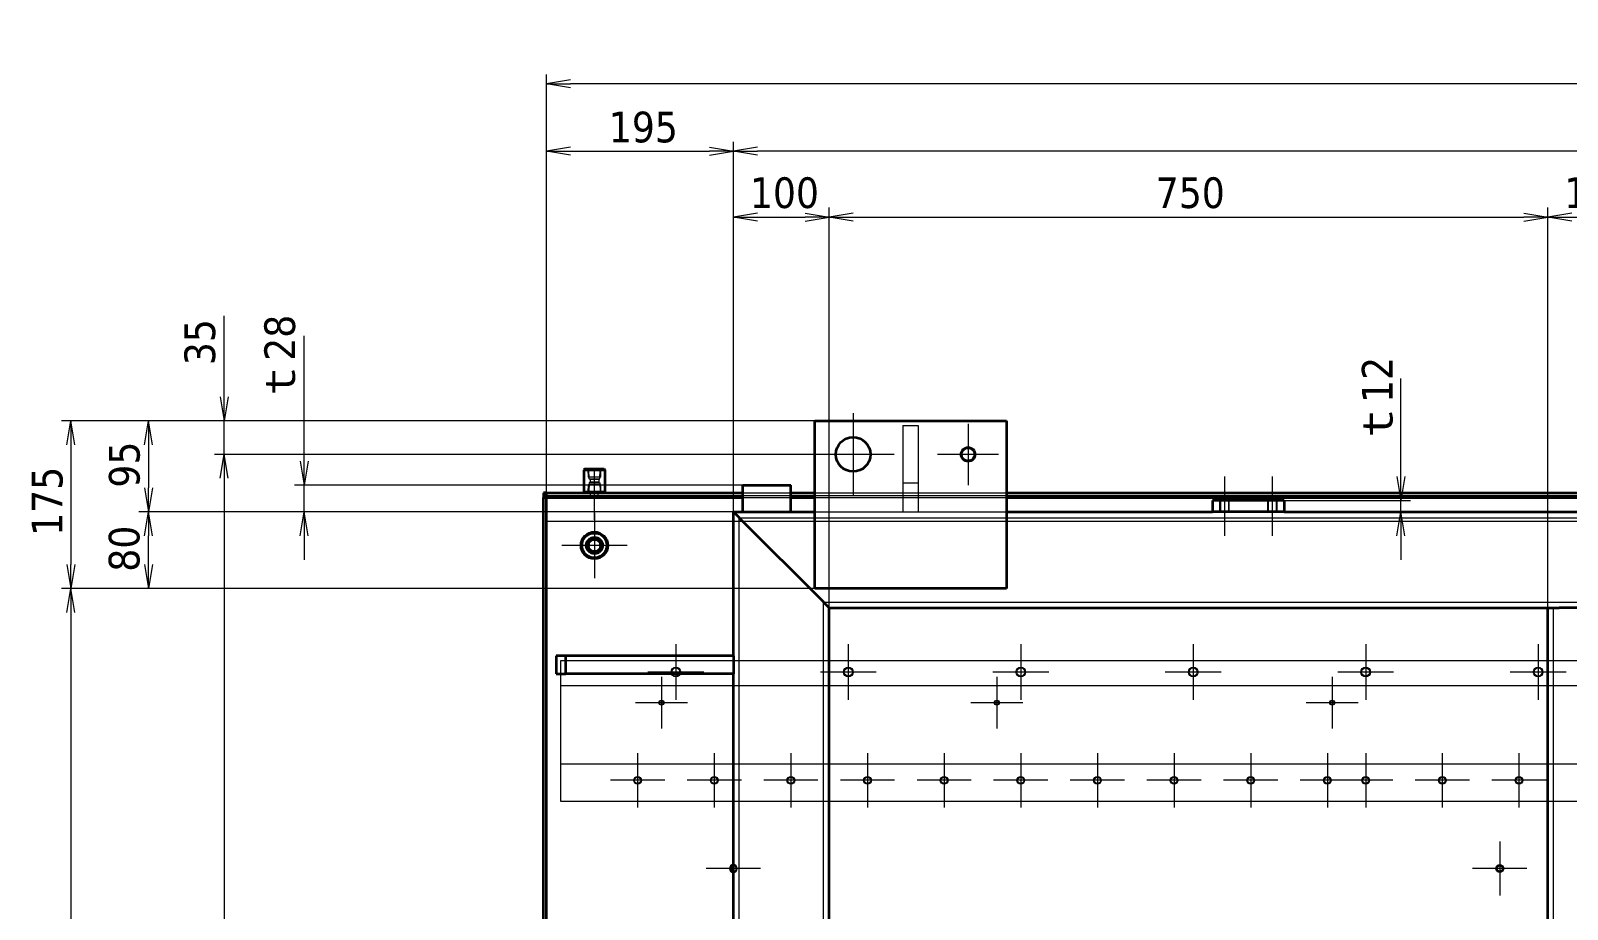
# Model space of a CAD drawing. Header units: millimetres. Extents: x -440 to 8410, y -405 to 5940.
# Drawn here: x 939 to 2543, y 1548 to 2465 of the extents above; entities that cross this region are included whole.
import ezdxf

# ---------------------------------------------------------------- set-up
doc = ezdxf.new("R2010")
doc.units = ezdxf.units.MM
doc.header["$LTSCALE"] = 10
for name, color, linetype, lineweight in [('Center Mark (ISO)', 7, 'Continuous', 5), ('Centerline (ISO)', 7, 'Continuous', 5), ('Dimension (ISO)', 7, 'Continuous', 25), ('Hidden (ISO)', 7, 'Continuous', 5), ('Visible (ISO)', 7, 'Continuous', 35), ('Visible Narrow (ISO)', 7, 'Continuous', 5)]:
    doc.layers.add(name, color=color, linetype=linetype, lineweight=lineweight)
doc.styles.add('Note Text (JIS)', font='tahoma.ttf')
doc.dimstyles.new('Default (JIS)', dxfattribs={"dimscale": 10, "dimtxt": 3.2, "dimasz": 2.5, "dimexe": 1, "dimexo": 0, "dimgap": 0.8, "dimtad": 1, "dimrnd": 1e-08, "dimdsep": 46, "dimtxsty": 'Note Text (JIS)', "dimblk": 'OPEN', "dimcen": 0.09, "dimdle": 10, "dimclrd": 7, "dimclre": 7, "dimclrt": 256, "dimadec": 0, "dimazin": 2, "dimtfac": 0.78125, "dimtmove": 0, "dimatfit": 3, "dimldrblk": 'OPEN', "dimfxl": 1, "dimtolj": 1, "dimtzin": 0, "dimlwd": 0, "dimlwe": 0, "dimarcsym": 0})

# ---------------------------------------------------------------- blocks, each defined once
blk = doc.blocks.new('_Open')
at = {"color": 0, "linetype": 'ByBlock', "lineweight": -2}
for p, q in [((-1, 0.167), (0, 0)), ((-1, -0.167), (0, 0)), ((0, 0), (-1, 0))]:
    blk.add_line(p, q, dxfattribs=at)
blk = doc.blocks.new('*D38')
at = {"layer": 'Defpoints', "color": 0, "linetype": 'Continuous', "transparency": 16777216}
for p in [(1672.4, 2339.1), (1672.4, 1962.9), (5272.4, 1962.9)]:
    blk.add_point(p, dxfattribs=at)
at = {"layer": 'Dimension (ISO)', "color": 7, "linetype": 'Continuous', "lineweight": 0, "transparency": 16777216}
for p, q in [((1672.4, 1962.9), (1672.4, 2349.1)), ((5272.4, 1962.9), (5272.4, 2349.1)), ((5247.4, 2339.1), (1697.4, 2339.1))]:
    blk.add_line(p, q, dxfattribs=at)
at = {"layer": 'Dimension (ISO)', "color": 7, "linetype": 'Continuous', "lineweight": 0, "transparency": 16777216, "xscale": 25, "yscale": 25, "zscale": 25, "rotation": 180}
blk.add_blockref('_Open', (1672.4, 2339.1), dxfattribs=at)
at = {"layer": 'Dimension (ISO)', "color": 7, "linetype": 'Continuous', "lineweight": 0, "transparency": 16777216, "xscale": 25, "yscale": 25, "zscale": 25}
blk.add_blockref('_Open', (5272.4, 2339.1), dxfattribs=at)
at = {"layer": 'Dimension (ISO)', "linetype": 'Continuous', "lineweight": 5, "transparency": 16777216, "insert": (3409.5, 2387.1), "char_height": 32, "attachment_point": 1, "style": 'Note Text (JIS)'}
blk.add_mtext('\\A1;\\fTahoma|b0|i0;（3600）', dxfattribs=at)
blk = doc.blocks.new('*D40')
at = {"layer": 'Defpoints', "color": 0, "linetype": 'Continuous', "transparency": 16777216}
for p in [(1477.4, 2409.3), (1477.4, 1977.9), (5467.4, 1977.9)]:
    blk.add_point(p, dxfattribs=at)
at = {"layer": 'Dimension (ISO)', "color": 7, "linetype": 'Continuous', "lineweight": 0, "transparency": 16777216}
for p, q in [((1477.4, 1977.9), (1477.4, 2419.3)), ((5442.4, 2409.3), (1502.4, 2409.3)), ((5467.4, 1977.9), (5467.4, 2419.3))]:
    blk.add_line(p, q, dxfattribs=at)
at = {"layer": 'Dimension (ISO)', "color": 7, "linetype": 'Continuous', "lineweight": 0, "transparency": 16777216, "xscale": 25, "yscale": 25, "zscale": 25, "rotation": 180}
blk.add_blockref('_Open', (1477.4, 2409.3), dxfattribs=at)
at = {"layer": 'Dimension (ISO)', "color": 7, "linetype": 'Continuous', "lineweight": 0, "transparency": 16777216, "xscale": 25, "yscale": 25, "zscale": 25}
blk.add_blockref('_Open', (5467.4, 2409.3), dxfattribs=at)
at = {"layer": 'Dimension (ISO)', "linetype": 'Continuous', "lineweight": 5, "transparency": 16777216, "insert": (3351.7, 2459.5), "char_height": 32, "attachment_point": 1, "style": 'Note Text (JIS)'}
blk.add_mtext('\\A1;\\fTahoma|b0|i0;3990（t12板）', dxfattribs=at)
blk = doc.blocks.new('*D41')
at = {"layer": 'Defpoints', "color": 0, "linetype": 'Continuous', "transparency": 16777216}
for p in [(1672.4, 2339.1), (1477.4, 1977.9), (1672.4, 1962.9)]:
    blk.add_point(p, dxfattribs=at)
at = {"layer": 'Dimension (ISO)', "color": 7, "linetype": 'Continuous', "lineweight": 0, "transparency": 16777216}
for p, q in [((1477.4, 1977.9), (1477.4, 2349.1)), ((1672.4, 1962.9), (1672.4, 2349.1)), ((1502.4, 2339.1), (1647.4, 2339.1))]:
    blk.add_line(p, q, dxfattribs=at)
at = {"layer": 'Dimension (ISO)', "color": 7, "linetype": 'Continuous', "lineweight": 0, "transparency": 16777216, "xscale": 25, "yscale": 25, "zscale": 25, "rotation": 180}
blk.add_blockref('_Open', (1477.4, 2339.1), dxfattribs=at)
at = {"layer": 'Dimension (ISO)', "color": 7, "linetype": 'Continuous', "lineweight": 0, "transparency": 16777216, "xscale": 25, "yscale": 25, "zscale": 25}
blk.add_blockref('_Open', (1672.4, 2339.1), dxfattribs=at)
at = {"layer": 'Dimension (ISO)', "linetype": 'Continuous', "lineweight": 5, "transparency": 16777216, "insert": (1542.4, 2380.4), "char_height": 32, "attachment_point": 1, "style": 'Note Text (JIS)'}
blk.add_mtext('\\A1;195', dxfattribs=at)
blk = doc.blocks.new('*D48')
at = {"layer": 'Defpoints', "color": 0, "linetype": 'Continuous', "transparency": 16777216}
for p in [(2622.4, 2270.5), (2522.4, 1862.9), (2622.4, 1862.9)]:
    blk.add_point(p, dxfattribs=at)
at = {"layer": 'Dimension (ISO)', "color": 7, "linetype": 'Continuous', "lineweight": 0, "transparency": 16777216}
for p, q in [((2522.4, 1862.9), (2522.4, 2280.5)), ((2622.4, 1862.9), (2622.4, 2280.5)), ((2547.4, 2270.5), (2597.4, 2270.5))]:
    blk.add_line(p, q, dxfattribs=at)
at = {"layer": 'Dimension (ISO)', "color": 7, "linetype": 'Continuous', "lineweight": 0, "transparency": 16777216, "xscale": 25, "yscale": 25, "zscale": 25, "rotation": 180}
blk.add_blockref('_Open', (2522.4, 2270.5), dxfattribs=at)
at = {"layer": 'Dimension (ISO)', "color": 7, "linetype": 'Continuous', "lineweight": 0, "transparency": 16777216, "xscale": 25, "yscale": 25, "zscale": 25}
blk.add_blockref('_Open', (2622.4, 2270.5), dxfattribs=at)
at = {"layer": 'Dimension (ISO)', "linetype": 'Continuous', "lineweight": 5, "transparency": 16777216, "insert": (2539.7, 2311.9), "char_height": 32, "attachment_point": 1, "style": 'Note Text (JIS)'}
blk.add_mtext('\\A1;100', dxfattribs=at)
blk = doc.blocks.new('*D49')
at = {"layer": 'Defpoints', "color": 0, "linetype": 'Continuous', "transparency": 16777216}
for p in [(2522.4, 2270.5), (1772.4, 1862.9), (2522.4, 1862.9)]:
    blk.add_point(p, dxfattribs=at)
at = {"layer": 'Dimension (ISO)', "color": 7, "linetype": 'Continuous', "lineweight": 0, "transparency": 16777216}
for p, q in [((1772.4, 1862.9), (1772.4, 2280.5)), ((2522.4, 1862.9), (2522.4, 2280.5)), ((1797.4, 2270.5), (2497.4, 2270.5))]:
    blk.add_line(p, q, dxfattribs=at)
at = {"layer": 'Dimension (ISO)', "color": 7, "linetype": 'Continuous', "lineweight": 0, "transparency": 16777216, "xscale": 25, "yscale": 25, "zscale": 25, "rotation": 180}
blk.add_blockref('_Open', (1772.4, 2270.5), dxfattribs=at)
at = {"layer": 'Dimension (ISO)', "color": 7, "linetype": 'Continuous', "lineweight": 0, "transparency": 16777216, "xscale": 25, "yscale": 25, "zscale": 25}
blk.add_blockref('_Open', (2522.4, 2270.5), dxfattribs=at)
at = {"layer": 'Dimension (ISO)', "linetype": 'Continuous', "lineweight": 5, "transparency": 16777216, "insert": (2113.3, 2311.9), "char_height": 32, "attachment_point": 1, "style": 'Note Text (JIS)'}
blk.add_mtext('\\A1;750', dxfattribs=at)
blk = doc.blocks.new('*D50')
at = {"layer": 'Defpoints', "color": 0, "linetype": 'Continuous', "transparency": 16777216}
for p in [(1772.4, 2270.5), (1672.4, 1962.9), (1772.4, 1862.9)]:
    blk.add_point(p, dxfattribs=at)
at = {"layer": 'Dimension (ISO)', "color": 7, "linetype": 'Continuous', "lineweight": 0, "transparency": 16777216}
for p, q in [((1672.4, 1962.9), (1672.4, 2280.5)), ((1772.4, 1862.9), (1772.4, 2280.5)), ((1697.4, 2270.5), (1747.4, 2270.5))]:
    blk.add_line(p, q, dxfattribs=at)
at = {"layer": 'Dimension (ISO)', "color": 7, "linetype": 'Continuous', "lineweight": 0, "transparency": 16777216, "xscale": 25, "yscale": 25, "zscale": 25, "rotation": 180}
blk.add_blockref('_Open', (1672.4, 2270.5), dxfattribs=at)
at = {"layer": 'Dimension (ISO)', "color": 7, "linetype": 'Continuous', "lineweight": 0, "transparency": 16777216, "xscale": 25, "yscale": 25, "zscale": 25}
blk.add_blockref('_Open', (1772.4, 2270.5), dxfattribs=at)
at = {"layer": 'Dimension (ISO)', "linetype": 'Continuous', "lineweight": 5, "transparency": 16777216, "insert": (1689.7, 2311.9), "char_height": 32, "attachment_point": 1, "style": 'Note Text (JIS)'}
blk.add_mtext('\\A1;100', dxfattribs=at)
blk = doc.blocks.new('*D65')
at = {"layer": 'Defpoints', "color": 0, "linetype": 'Continuous', "transparency": 16777216}
for p in [(1757.4, 2057.9), (980.9, 1882.9), (1757.4, 1882.9)]:
    blk.add_point(p, dxfattribs=at)
at = {"layer": 'Dimension (ISO)', "color": 7, "linetype": 'Continuous', "lineweight": 0, "transparency": 16777216}
for p, q in [((1757.4, 2057.9), (970.9, 2057.9)), ((980.9, 2032.9), (980.9, 1907.9)), ((1757.4, 1882.9), (970.9, 1882.9))]:
    blk.add_line(p, q, dxfattribs=at)
at = {"layer": 'Dimension (ISO)', "color": 7, "linetype": 'Continuous', "lineweight": 0, "transparency": 16777216, "xscale": 25, "yscale": 25, "zscale": 25}
for p, rotation in [((980.9, 2057.9), 90), ((980.9, 1882.9), 270)]:
    blk.add_blockref('_Open', p, dxfattribs=dict(at, rotation=rotation))
at = {"layer": 'Dimension (ISO)', "linetype": 'Continuous', "lineweight": 5, "transparency": 16777216, "insert": (940.1, 1937.9), "char_height": 32, "attachment_point": 1, "rotation": 90, "style": 'Note Text (JIS)'}
blk.add_mtext('\\A1;175', dxfattribs=at)
blk = doc.blocks.new('*D67')
at = {"layer": 'Defpoints', "color": 0, "linetype": 'Continuous', "transparency": 16777216}
for p in [(1757.4, 1882.9), (980.9, 952.9), (1757.4, 952.9)]:
    blk.add_point(p, dxfattribs=at)
at = {"layer": 'Dimension (ISO)', "color": 7, "linetype": 'Continuous', "lineweight": 0, "transparency": 16777216}
for p, q in [((1757.4, 1882.9), (970.9, 1882.9)), ((980.9, 1857.9), (980.9, 977.9)), ((1757.4, 952.9), (970.9, 952.9))]:
    blk.add_line(p, q, dxfattribs=at)
at = {"layer": 'Dimension (ISO)', "color": 7, "linetype": 'Continuous', "lineweight": 0, "transparency": 16777216, "xscale": 25, "yscale": 25, "zscale": 25}
for p, rotation in [((980.9, 1882.9), 90), ((980.9, 952.9), 270)]:
    blk.add_blockref('_Open', p, dxfattribs=dict(at, rotation=rotation))
at = {"layer": 'Dimension (ISO)', "linetype": 'Continuous', "lineweight": 5, "transparency": 16777216, "insert": (939.5, 1398.4), "char_height": 32, "attachment_point": 1, "rotation": 90, "style": 'Note Text (JIS)'}
blk.add_mtext('\\A1;930', dxfattribs=at)
blk = doc.blocks.new('*D68')
at = {"layer": 'Defpoints', "color": 0, "linetype": 'Continuous', "transparency": 16777216}
for p in [(1757.4, 2057.9), (1061.9, 1962.9), (1682.4, 1962.9)]:
    blk.add_point(p, dxfattribs=at)
at = {"layer": 'Dimension (ISO)', "color": 7, "linetype": 'Continuous', "lineweight": 0, "transparency": 16777216}
for p, q in [((1757.4, 2057.9), (1051.9, 2057.9)), ((1061.9, 2032.9), (1061.9, 1987.9)), ((1682.4, 1962.9), (1051.9, 1962.9))]:
    blk.add_line(p, q, dxfattribs=at)
at = {"layer": 'Dimension (ISO)', "color": 7, "linetype": 'Continuous', "lineweight": 0, "transparency": 16777216, "xscale": 25, "yscale": 25, "zscale": 25}
for p, rotation in [((1061.9, 2057.9), 90), ((1061.9, 1962.9), 270)]:
    blk.add_blockref('_Open', p, dxfattribs=dict(at, rotation=rotation))
at = {"layer": 'Dimension (ISO)', "linetype": 'Continuous', "lineweight": 5, "transparency": 16777216, "insert": (1020.6, 1988.2), "char_height": 32, "attachment_point": 1, "rotation": 90, "style": 'Note Text (JIS)'}
blk.add_mtext('\\A1;95', dxfattribs=at)
blk = doc.blocks.new('*D69')
at = {"layer": 'Defpoints', "color": 0, "linetype": 'Continuous', "transparency": 16777216}
for p in [(1061.9, 1962.9), (1672.4, 1962.9), (1757.4, 1882.9)]:
    blk.add_point(p, dxfattribs=at)
at = {"layer": 'Dimension (ISO)', "color": 7, "linetype": 'Continuous', "lineweight": 0, "transparency": 16777216}
for p, q in [((1672.4, 1962.9), (1051.9, 1962.9)), ((1061.9, 1907.9), (1061.9, 1937.9)), ((1757.4, 1882.9), (1051.9, 1882.9))]:
    blk.add_line(p, q, dxfattribs=at)
at = {"layer": 'Dimension (ISO)', "color": 7, "linetype": 'Continuous', "lineweight": 0, "transparency": 16777216, "xscale": 25, "yscale": 25, "zscale": 25}
for p, rotation in [((1061.9, 1962.9), 90), ((1061.9, 1882.9), 270)]:
    blk.add_blockref('_Open', p, dxfattribs=dict(at, rotation=rotation))
at = {"layer": 'Dimension (ISO)', "linetype": 'Continuous', "lineweight": 5, "transparency": 16777216, "insert": (1020.4, 1900.5), "char_height": 32, "attachment_point": 1, "rotation": 90, "style": 'Note Text (JIS)'}
blk.add_mtext('\\A1;80', dxfattribs=at)
blk = doc.blocks.new('*D72')
at = {"layer": 'Defpoints', "color": 0, "linetype": 'Continuous', "transparency": 16777216}
for p in [(1754.4, 2022.9), (1140.7, 812.9), (1754.4, 812.9)]:
    blk.add_point(p, dxfattribs=at)
at = {"layer": 'Dimension (ISO)', "color": 7, "linetype": 'Continuous', "lineweight": 0, "transparency": 16777216}
for p, q in [((1754.4, 2022.9), (1130.7, 2022.9)), ((1140.7, 1997.9), (1140.7, 837.9)), ((1754.4, 812.9), (1130.7, 812.9))]:
    blk.add_line(p, q, dxfattribs=at)
at = {"layer": 'Dimension (ISO)', "color": 7, "linetype": 'Continuous', "lineweight": 0, "transparency": 16777216, "xscale": 25, "yscale": 25, "zscale": 25}
for p, rotation in [((1140.7, 2022.9), 90), ((1140.7, 812.9), 270)]:
    blk.add_blockref('_Open', p, dxfattribs=dict(at, rotation=rotation))
at = {"layer": 'Dimension (ISO)', "linetype": 'Continuous', "lineweight": 5, "transparency": 16777216, "insert": (1099.4, 1388.1), "char_height": 32, "attachment_point": 1, "rotation": 90, "style": 'Note Text (JIS)'}
blk.add_mtext('\\A1;1210', dxfattribs=at)
blk = doc.blocks.new('*D73')
at = {"layer": 'Defpoints', "color": 0, "linetype": 'Continuous', "transparency": 16777216}
for p in [(1224.2, 1990.9), (1682.4, 1990.9), (1672.4, 1962.9)]:
    blk.add_point(p, dxfattribs=at)
at = {"layer": 'Dimension (ISO)', "color": 7, "linetype": 'Continuous', "lineweight": 0, "transparency": 16777216}
for p, q in [((1224.2, 2015.9), (1224.2, 2146.5)), ((1682.4, 1990.9), (1214.2, 1990.9)), ((1224.2, 1962.9), (1224.2, 1990.9)), ((1672.4, 1962.9), (1214.2, 1962.9)), ((1224.2, 1937.9), (1224.2, 1912.9))]:
    blk.add_line(p, q, dxfattribs=at)
at = {"layer": 'Dimension (ISO)', "color": 7, "linetype": 'Continuous', "lineweight": 0, "transparency": 16777216, "xscale": 25, "yscale": 25, "zscale": 25}
for p, rotation in [((1224.2, 1990.9), 270), ((1224.2, 1962.9), 90)]:
    blk.add_blockref('_Open', p, dxfattribs=dict(at, rotation=rotation))
at = {"layer": 'Dimension (ISO)', "linetype": 'Continuous', "lineweight": 5, "transparency": 16777216, "insert": (1182.8, 2076.9), "char_height": 32, "attachment_point": 1, "rotation": 90, "style": 'Note Text (JIS)'}
blk.add_mtext('\\A1;\\fTahoma|b0|i0;ｔ28', dxfattribs=at)
blk = doc.blocks.new('*D75')
at = {"layer": 'Defpoints', "color": 0, "linetype": 'Continuous', "transparency": 16777216}
for p in [(2247.4, 1974.9), (2357.9, 1962.9), (2369.1, 1962.9)]:
    blk.add_point(p, dxfattribs=at)
at = {"layer": 'Dimension (ISO)', "color": 7, "linetype": 'Continuous', "lineweight": 0, "transparency": 16777216}
for p, q in [((2369.1, 1999.9), (2369.1, 2102.1)), ((2247.4, 1974.9), (2379.1, 1974.9)), ((2369.1, 1962.9), (2369.1, 1974.9)), ((2369.1, 1937.9), (2369.1, 1912.9))]:
    blk.add_line(p, q, dxfattribs=at)
at = {"layer": 'Dimension (ISO)', "color": 7, "linetype": 'Continuous', "lineweight": 0, "transparency": 16777216, "xscale": 25, "yscale": 25, "zscale": 25}
for p, rotation in [((2369.1, 1974.9), 270), ((2369.1, 1962.9), 90)]:
    blk.add_blockref('_Open', p, dxfattribs=dict(at, rotation=rotation))
at = {"layer": 'Dimension (ISO)', "linetype": 'Continuous', "lineweight": 5, "transparency": 16777216, "insert": (2328.4, 2032.9), "char_height": 32, "attachment_point": 1, "rotation": 90, "style": 'Note Text (JIS)'}
blk.add_mtext('\\A1;\\fTahoma|b0|i0;ｔ12', dxfattribs=at)
blk = doc.blocks.new('*D194')
at = {"layer": 'Defpoints', "color": 0, "linetype": 'Continuous', "transparency": 16777216}
for p in [(1140.7, 2057.9), (1757.4, 2057.9), (1754.4, 2022.9)]:
    blk.add_point(p, dxfattribs=at)
at = {"layer": 'Dimension (ISO)', "color": 7, "linetype": 'Continuous', "lineweight": 0, "transparency": 16777216}
for p, q in [((1140.7, 2082.9), (1140.7, 2167.5)), ((1757.4, 2057.9), (1130.7, 2057.9)), ((1140.7, 2022.9), (1140.7, 2057.9)), ((1754.4, 2022.9), (1130.7, 2022.9)), ((1140.7, 1997.9), (1140.7, 1972.9))]:
    blk.add_line(p, q, dxfattribs=at)
at = {"layer": 'Dimension (ISO)', "color": 7, "linetype": 'Continuous', "lineweight": 0, "transparency": 16777216, "xscale": 25, "yscale": 25, "zscale": 25}
for p, rotation in [((1140.7, 2057.9), 270), ((1140.7, 2022.9), 90)]:
    blk.add_blockref('_Open', p, dxfattribs=dict(at, rotation=rotation))
at = {"layer": 'Dimension (ISO)', "linetype": 'Continuous', "lineweight": 5, "transparency": 16777216, "insert": (1099.4, 2115.9), "char_height": 32, "attachment_point": 1, "rotation": 90, "style": 'Note Text (JIS)'}
blk.add_mtext('\\A1;35', dxfattribs=at)

msp = doc.modelspace()

# ---------------------------------------------------------------- linework, layer by layer
at = {"layer": 'Center Mark (ISO)', "linetype": 'Continuous'}
for p, q in [((1797.376, 2065.856), (1797.376, 1979.856)), ((1917.376, 2054.773), (1917.376, 1990.938)), ((1840.376, 2022.856), (1754.376, 2022.856)), ((1949.293, 2022.856), (1885.458, 2022.856)), ((1527.376, 1961.856), (1527.376, 1893.856)), ((1561.376, 1927.856), (1493.376, 1927.856)), ((1612.376, 1825.044), (1612.376, 1766.668)), ((1792.376, 1825.044), (1792.376, 1766.668)), ((1972.376, 1825.044), (1972.376, 1766.668)), ((2152.376, 1825.044), (2152.376, 1766.668)), ((2332.376, 1825.044), (2332.376, 1766.668)), ((2512.376, 1825.044), (2512.376, 1766.668)), ((1641.564, 1795.856), (1583.188, 1795.856)), ((1597.376, 1790.923), (1597.376, 1736.789)), ((1821.564, 1795.856), (1763.188, 1795.856)), ((2001.564, 1795.856), (1943.188, 1795.856)), ((1947.376, 1790.923), (1947.376, 1736.789)), ((2181.564, 1795.856), (2123.188, 1795.856)), ((2297.376, 1790.923), (2297.376, 1736.789)), ((2361.564, 1795.856), (2303.188, 1795.856)), ((2541.564, 1795.856), (2483.188, 1795.856)), ((1624.443, 1763.856), (1570.309, 1763.856)), ((1974.443, 1763.856), (1920.309, 1763.856)), ((2324.443, 1763.856), (2270.309, 1763.856)), ((1572.376, 1711.179), (1572.376, 1654.532)), ((1652.376, 1711.179), (1652.376, 1654.532)), ((1732.376, 1711.179), (1732.376, 1654.532)), ((1812.376, 1711.179), (1812.376, 1654.532)), ((1892.376, 1711.179), (1892.376, 1654.532)), ((1972.376, 1711.179), (1972.376, 1654.532)), ((2052.376, 1711.179), (2052.376, 1654.532)), ((2132.376, 1711.179), (2132.376, 1654.532)), ((2212.376, 1711.179), (2212.376, 1654.532)), ((2292.376, 1711.179), (2292.376, 1654.532)), ((2332.376, 1711.179), (2332.376, 1654.532)), ((2412.376, 1711.179), (2412.376, 1654.532)), ((2492.376, 1711.179), (2492.376, 1654.532)), ((1600.699, 1682.856), (1544.052, 1682.856)), ((1680.699, 1682.856), (1624.052, 1682.856)), ((1760.699, 1682.856), (1704.052, 1682.856)), ((1840.699, 1682.856), (1784.052, 1682.856)), ((1920.699, 1682.856), (1864.052, 1682.856)), ((2000.699, 1682.856), (1944.052, 1682.856)), ((2080.699, 1682.856), (2024.052, 1682.856)), ((2160.699, 1682.856), (2104.052, 1682.856)), ((2240.699, 1682.856), (2184.052, 1682.856)), ((2320.699, 1682.856), (2264.052, 1682.856)), ((2360.699, 1682.856), (2304.052, 1682.856)), ((2440.699, 1682.856), (2384.052, 1682.856)), ((2520.699, 1682.856), (2464.052, 1682.856)), ((1672.376, 1619.179), (1672.376, 1562.532)), ((2472.376, 1619.179), (2472.376, 1562.532)), ((1700.699, 1590.856), (1644.052, 1590.856)), ((2500.699, 1590.856), (2444.052, 1590.856))]:
    msp.add_line(p, q, dxfattribs=at)
at = {"layer": 'Centerline (ISO)', "linetype": 'Continuous'}
for p, q in [((1527.376, 1954.656), (1527.376, 2007.856)), ((2184.876, 1999.856), (2184.876, 1937.856)), ((2234.876, 1999.856), (2234.876, 1937.856))]:
    msp.add_line(p, q, dxfattribs=at)
at = {"layer": 'Hidden (ISO)'}
for p, q in [((1849.376, 2052.856), (1849.376, 1962.856)), ((1849.376, 2052.856), (1865.376, 2052.856)), ((1865.376, 2052.856), (1865.376, 1962.856)), ((1521.494, 2006.972), (1520.61, 2007.856)), ((1520.637, 2006.972), (1520.883, 1999.102)), ((1521.494, 2006.972), (1533.258, 2006.972)), ((1521.788, 1997.538), (1521.494, 2006.972)), ((1532.964, 1997.538), (1533.258, 2006.972)), ((1533.258, 2006.972), (1534.142, 2007.856)), ((1533.869, 1999.102), (1534.115, 2006.972)), ((1520.883, 1991.61), (1520.637, 1983.739)), ((1533.869, 1999.102), (1520.883, 1999.102)), ((1520.883, 1991.61), (1533.869, 1991.61)), ((1521.788, 1993.173), (1521.494, 1983.739)), ((1521.788, 1997.538), (1532.964, 1997.538)), ((1522.776, 1996.968), (1521.788, 1997.538)), ((1522.776, 1993.743), (1521.788, 1993.173)), ((1521.788, 1993.173), (1532.964, 1993.173)), ((1522.776, 1996.968), (1531.976, 1996.968)), ((1522.776, 1996.968), (1522.776, 1993.743)), ((1531.976, 1993.743), (1522.776, 1993.743)), ((1531.976, 1996.968), (1532.964, 1997.538)), ((1531.976, 1996.968), (1531.976, 1993.743)), ((1531.976, 1993.743), (1532.964, 1993.173)), ((1532.964, 1993.173), (1533.258, 1983.739)), ((1534.115, 1983.739), (1533.869, 1991.61)), ((1865.376, 1992.856), (1849.376, 1992.856)), ((5467.376, 1979.656), (1477.376, 1979.656)), ((1521.494, 1983.739), (1520.61, 1982.856)), ((1521.494, 1983.739), (1533.258, 1983.739)), ((1523.376, 1979.656), (1523.376, 1982.856)), ((1531.376, 1979.656), (1531.376, 1982.856)), ((1533.258, 1983.739), (1534.142, 1982.856)), ((1682.376, 1982.856), (1732.376, 1982.856)), ((1682.376, 1977.856), (1732.376, 1977.856)), ((1757.376, 1982.856), (1957.376, 1982.856)), ((1757.376, 1977.856), (1957.376, 1977.856)), ((2179.876, 1974.856), (2179.876, 1962.856)), ((2180.688, 1974.856), (2180.688, 1962.856)), ((2189.064, 1974.856), (2189.064, 1962.856)), ((2189.876, 1962.856), (2189.876, 1974.856)), ((2229.876, 1974.856), (2229.876, 1962.856)), ((2230.688, 1974.856), (2230.688, 1962.856)), ((2239.064, 1974.856), (2239.064, 1962.856)), ((2239.876, 1962.856), (2239.876, 1974.856)), ((1678.376, 878.856), (1678.376, 1956.856)), ((1678.376, 1956.856), (5266.376, 1956.856)), ((1757.376, 1962.856), (1849.376, 1962.856)), ((1849.376, 1962.856), (1865.376, 1962.856)), ((1865.376, 1962.856), (1957.376, 1962.856)), ((5467.376, 1952.856), (1477.376, 1952.856)), ((1766.376, 966.856), (1766.376, 1868.856)), ((1766.376, 1868.856), (5178.376, 1868.856)), ((2528.376, 1467.856), (2528.376, 1862.856)), ((1492.376, 1807.856), (2792.376, 1807.856)), ((1492.376, 1660.856), (1492.376, 1807.856)), ((1492.376, 1781.856), (5452.376, 1781.856)), ((5452.376, 1699.856), (1492.376, 1699.856)), ((2792.376, 1660.856), (1492.376, 1660.856))]:
    msp.add_line(p, q, dxfattribs=at)
for centre, radius in [((1527.376, 1927.856), 9), ((1527.376, 1927.856), 8.504), ((1527.376, 1927.856), 8.225), ((1612.376, 1795.856), 5), ((1612.376, 1795.856), 4.188), ((1792.376, 1795.856), 5), ((1792.376, 1795.856), 4.188), ((1972.376, 1795.856), 5), ((1972.376, 1795.856), 4.188), ((2152.376, 1795.856), 5), ((2152.376, 1795.856), 4.188), ((2332.376, 1795.856), 5), ((2332.376, 1795.856), 4.188), ((2512.376, 1795.856), 5), ((2512.376, 1795.856), 4.188), ((1597.376, 1763.856), 2.5), ((1597.376, 1763.856), 2.067), ((1947.376, 1763.856), 2.5), ((1947.376, 1763.856), 2.067), ((2297.376, 1763.856), 2.5), ((2297.376, 1763.856), 2.067), ((1572.376, 1682.856), 4), ((1572.376, 1682.856), 3.324), ((1652.376, 1682.856), 4), ((1652.376, 1682.856), 3.324), ((1732.376, 1682.856), 4), ((1732.376, 1682.856), 3.324), ((1812.376, 1682.856), 4), ((1812.376, 1682.856), 3.324), ((1892.376, 1682.856), 4), ((1892.376, 1682.856), 3.324), ((1972.376, 1682.856), 4), ((1972.376, 1682.856), 3.324), ((2052.376, 1682.856), 4), ((2052.376, 1682.856), 3.324), ((2132.376, 1682.856), 4), ((2132.376, 1682.856), 3.324), ((2212.376, 1682.856), 4), ((2212.376, 1682.856), 3.324), ((2292.376, 1682.856), 4), ((2292.376, 1682.856), 3.324), ((2332.376, 1682.856), 4), ((2332.376, 1682.856), 3.324), ((2412.376, 1682.856), 4), ((2412.376, 1682.856), 3.324), ((2492.376, 1682.856), 4), ((2492.376, 1682.856), 3.324)]:
    msp.add_circle(centre, radius, dxfattribs=at)
for radius in [4, 3.324]:
    msp.add_arc((1672.376, 1590.856), radius, 270, 90, dxfattribs=at)
at = {"layer": 'Visible (ISO)'}
for p, q in [((1757.376, 2057.856), (1957.376, 2057.856)), ((1757.376, 1882.856), (1757.376, 2057.856)), ((1957.376, 2057.856), (1957.376, 1882.856)), ((1517.376, 2007.856), (1516.376, 2006.856)), ((1516.376, 2006.856), (1538.376, 2006.856)), ((1516.376, 2006.856), (1516.376, 1983.856)), ((1517.376, 2007.856), (1537.376, 2007.856)), ((1537.376, 2007.856), (1538.376, 2006.856)), ((1538.376, 2006.856), (1538.376, 1983.856)), ((1682.376, 1990.856), (1732.376, 1990.856)), ((1682.376, 1962.856), (1682.376, 1990.856)), ((1732.376, 1962.856), (1732.376, 1990.856)), ((1474.176, 1982.856), (1474.176, 1977.856)), ((1477.376, 1982.856), (1474.176, 1982.856)), ((1474.176, 1977.856), (1477.376, 1977.856)), ((1474.176, 857.856), (1474.176, 1977.856)), ((1477.376, 1977.856), (1477.376, 1982.856)), ((1477.376, 1982.856), (1520.044, 1982.856)), ((1477.376, 1977.856), (1682.376, 1977.856)), ((1477.376, 857.856), (1477.376, 1977.856)), ((1516.376, 1983.856), (1538.376, 1983.856)), ((1517.376, 1982.856), (1516.376, 1983.856)), ((1520.044, 1982.856), (1534.708, 1982.856)), ((1534.708, 1982.856), (1682.376, 1982.856)), ((1537.376, 1982.856), (1538.376, 1983.856)), ((1732.376, 1982.856), (1757.376, 1982.856)), ((1732.376, 1977.856), (1757.376, 1977.856)), ((1957.376, 1982.856), (2907.376, 1982.856)), ((1957.376, 1977.856), (2907.376, 1977.856)), ((2247.376, 1974.856), (2172.376, 1974.856)), ((2172.376, 1974.856), (2172.376, 1962.856)), ((2247.376, 1974.856), (2247.376, 1962.856)), ((1672.376, 1962.856), (1684.376, 1950.856)), ((1672.376, 1812.856), (1672.376, 1962.856)), ((1684.376, 1950.856), (1672.376, 1962.856)), ((1672.376, 1962.856), (1682.376, 1962.856)), ((1682.376, 1962.856), (1732.376, 1962.856)), ((1732.376, 1962.856), (1757.376, 1962.856)), ((1957.376, 1962.856), (2172.376, 1962.856)), ((2247.376, 1962.856), (2172.376, 1962.856)), ((2247.376, 1962.856), (2907.376, 1962.856)), ((1760.376, 1874.856), (1684.376, 1950.856)), ((1684.376, 1950.856), (1760.376, 1874.856)), ((1957.376, 1882.856), (1757.376, 1882.856)), ((1760.376, 1874.856), (1772.376, 1862.856)), ((1772.376, 1862.856), (1760.376, 1874.856)), ((1772.376, 1467.856), (1772.376, 1862.856)), ((1772.376, 1862.856), (2522.376, 1862.856)), ((2522.376, 1862.856), (2534.376, 1862.856)), ((2522.376, 1467.856), (2522.376, 1862.856)), ((2610.376, 1862.856), (2534.376, 1862.856)), ((1497.376, 1812.856), (1487.376, 1812.856)), ((1487.376, 1812.856), (1487.376, 1793.856)), ((1497.376, 1793.856), (1497.376, 1812.856)), ((1672.376, 1812.856), (1497.376, 1812.856)), ((1672.376, 1812.856), (1672.376, 1793.856)), ((1487.376, 1793.856), (1497.376, 1793.856)), ((1672.376, 1793.856), (1497.376, 1793.856)), ((1672.376, 1041.856), (1672.376, 1793.856))]:
    msp.add_line(p, q, dxfattribs=at)
for centre, radius in [((1797.376, 2022.856), 18), ((1917.376, 2022.856), 6.918), ((1527.376, 1927.856), 14), ((1527.376, 1927.856), 13), ((1527.376, 1927.856), 8.531), ((1527.376, 1927.856), 7.647), ((1527.376, 1927.856), 7.32), ((1527.376, 1927.856), 6.35), ((2472.376, 1590.856), 3.324)]:
    msp.add_circle(centre, radius, dxfattribs=at)
msp.add_arc((1672.376, 1590.856), 3.324, 90, 270, dxfattribs=at)
at = {"layer": 'Visible Narrow (ISO)'}
for centre, radius in [((1917.376, 2022.856), 8), ((2472.376, 1590.856), 4)]:
    msp.add_circle(centre, radius, dxfattribs=at)
msp.add_arc((1672.376, 1590.856), 4, 90, 270, dxfattribs=at)

# ---------------------------------------------------------------- dimensions: what is measured, and where the dimension line sits
at = {"layer": 'Dimension (ISO)', "color": 7, "linetype": 'Continuous', "lineweight": 5}
for base, p1, p2, angle, text, override, picture, middle in [((1477.376, 2409.285), (5467.376, 1977.856), (1477.376, 1977.856), 180, '\\fTahoma|b0|i0;<>（t12板）', {"dimgap": 0.8, "dimdec": 2, "dimtol": 0, "dimlim": 0, "dimtp": 0, "dimtm": 0, "dimtdec": 2, "dimtofl": 0, "dimatfit": 1}, '*D40', (3472.376, 2409.285)), ((1672.376, 2339.099), (5272.376, 1962.856), (1672.376, 1962.856), 180, '\\fTahoma|b0|i0;（<>）', {"dimgap": 0.8, "dimdec": 2, "dimtol": 0, "dimlim": 0, "dimtp": 0, "dimtm": 0, "dimtdec": 2, "dimtofl": 0, "dimatfit": 1}, '*D38', (3472.376, 2339.099)), ((1224.236, 1990.856), (1672.376, 1962.856), (1682.376, 1990.856), 270, '\\fTahoma|b0|i0;ｔ<>', {"dimgap": 0.8, "dimdec": 2, "dimtol": 0, "dimlim": 0, "dimtp": 0, "dimtm": 0, "dimtdec": 2, "dimtofl": 1, "dimatfit": 1}, '*D73', (1224.236, 2107.674)), ((2369.07, 1962.856), (2247.376, 1974.856), (2357.94, 1962.856), 90, '\\fTahoma|b0|i0;ｔ<>', {"dimgap": 0.8, "dimdec": 2, "dimse2": 1, "dimtol": 0, "dimlim": 0, "dimtp": 0, "dimtm": 0, "dimtdec": 2, "dimtofl": 1, "dimatfit": 1}, '*D75', (2369.07, 2063.461))]:
    dim = msp.add_linear_dim(base=base, p1=p1, p2=p2, angle=angle, text=text, dimstyle='Default (JIS)', override=override, dxfattribs=at)
    dim.commit()
    dim.dimension.update_dxf_attribs({"geometry": picture, "text_midpoint": middle, "dimtype": 160})
for base, p1, p2, picture, middle in [((1672.376, 2339.099), (1477.376, 1977.856), (1672.376, 1962.856), '*D41', (1574.876, 2339.099)), ((1772.376, 2270.546), (1672.376, 1962.856), (1772.376, 1862.856), '*D50', (1722.376, 2270.546)), ((2522.376, 2270.546), (1772.376, 1862.856), (2522.376, 1862.856), '*D49', (2147.376, 2270.546)), ((2622.376, 2270.546), (2522.376, 1862.856), (2622.376, 1862.856), '*D48', (2572.376, 2270.546))]:
    dim = msp.add_linear_dim(base=base, p1=p1, p2=p2, dimstyle='Default (JIS)', override={"dimgap": 0.8, "dimdec": 2, "dimtol": 0, "dimlim": 0, "dimtp": 0, "dimtm": 0, "dimtdec": 2, "dimtofl": 0, "dimatfit": 1}, dxfattribs=at)
    dim.commit()
    dim.dimension.update_dxf_attribs({"geometry": picture, "text_midpoint": middle, "dimtype": 160})
for base, p1, p2, angle, override, picture, middle in [((1140.692, 2057.856), (1754.376, 2022.856), (1757.376, 2057.856), 90, {"dimgap": 0.8, "dimdec": 2, "dimtol": 0, "dimlim": 0, "dimtp": 0, "dimtm": 0, "dimtdec": 2, "dimtofl": 1, "dimatfit": 1}, '*D194', (1140.692, 2137.69)), ((980.867, 1882.856), (1757.376, 2057.856), (1757.376, 1882.856), 270, {"dimgap": 0.8, "dimdec": 2, "dimtol": 0, "dimlim": 0, "dimtp": 0, "dimtm": 0, "dimtdec": 2, "dimtofl": 0, "dimatfit": 1}, '*D65', (980.867, 1970.356)), ((1061.898, 1962.856), (1757.376, 2057.856), (1682.376, 1962.856), 270, {"dimgap": 0.8, "dimdec": 2, "dimtol": 0, "dimlim": 0, "dimtp": 0, "dimtm": 0, "dimtdec": 2, "dimtofl": 0, "dimatfit": 1}, '*D68', (1061.898, 2010.356)), ((1140.692, 812.856), (1754.376, 2022.856), (1754.376, 812.856), 90, {"dimgap": 0.8, "dimdec": 2, "dimtol": 0, "dimlim": 0, "dimtp": 0, "dimtm": 0, "dimtdec": 2, "dimtofl": 0, "dimatfit": 1}, '*D72', (1140.692, 1432.856)), ((1061.898, 1962.856), (1757.376, 1882.856), (1672.376, 1962.856), 90, {"dimgap": 0.8, "dimdec": 2, "dimtol": 0, "dimlim": 0, "dimtp": 0, "dimtm": 0, "dimtdec": 2, "dimtofl": 0, "dimatfit": 1}, '*D69', (1061.898, 1922.856)), ((980.867, 952.856), (1757.376, 1882.856), (1757.376, 952.856), 90, {"dimgap": 0.8, "dimdec": 2, "dimtol": 0, "dimlim": 0, "dimtp": 0, "dimtm": 0, "dimtdec": 2, "dimtofl": 0, "dimatfit": 1}, '*D67', (980.867, 1432.856))]:
    dim = msp.add_linear_dim(base=base, p1=p1, p2=p2, angle=angle, dimstyle='Default (JIS)', override=override, dxfattribs=at)
    dim.commit()
    dim.dimension.update_dxf_attribs({"geometry": picture, "text_midpoint": middle, "dimtype": 160})

doc.saveas('drawing.dxf')
